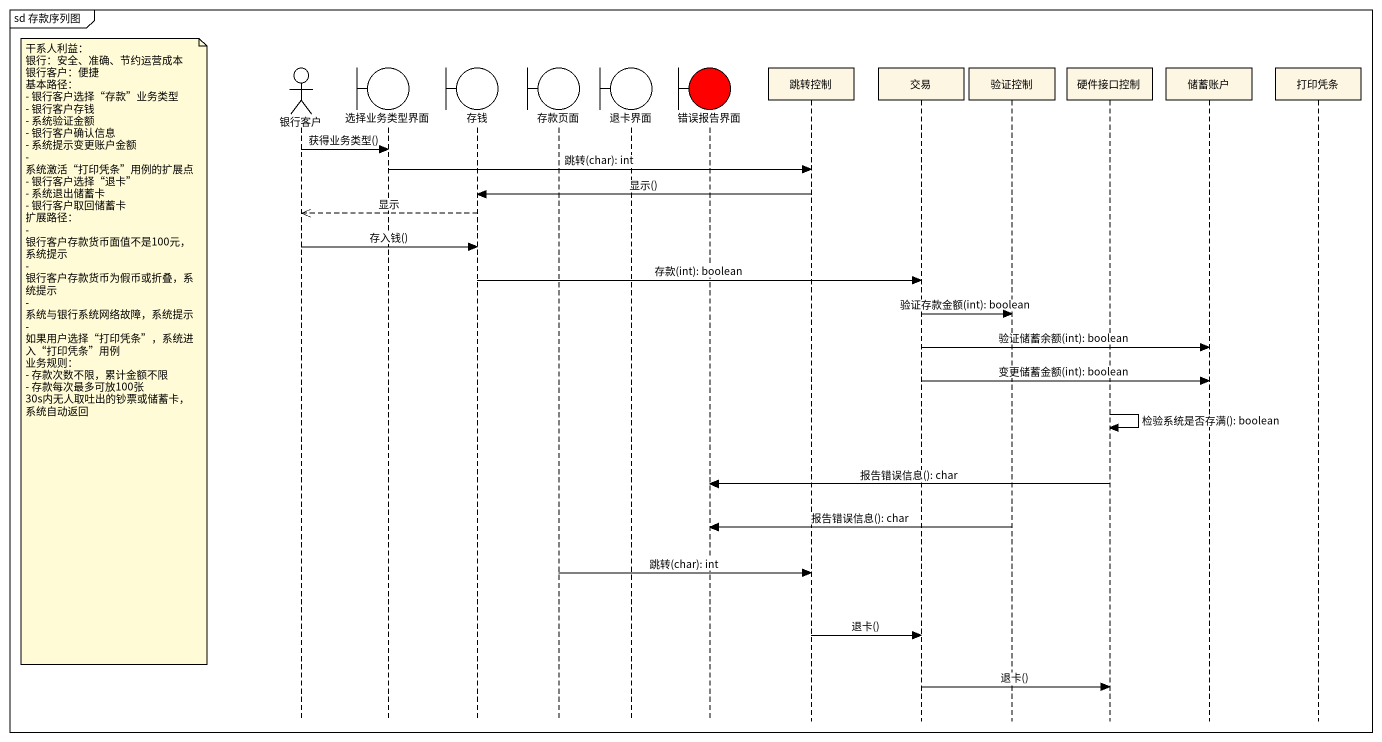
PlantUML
@startuml
mainframe sd 存款序列图
hide footbox
actor 银行客户
boundary 选择业务类型界面
boundary 存钱
boundary 存款页面
boundary 退卡界面
boundary 错误报告界面 #FF0000
participant 跳转控制
participant 交易
participant 验证控制
participant 硬件接口控制
participant 储蓄账户
participant 打印凭条

银行客户 -> 选择业务类型界面 : 获得业务类型()
选择业务类型界面 -> 跳转控制 : 跳转(char): int
跳转控制 -> 存钱 : 显示()
存钱 -->> 银行客户 : 显示
银行客户 -> 存钱 : 存入钱()
存钱 -> 交易 : 存款(int): boolean
交易 -> 验证控制 : 验证存款金额(int): boolean
交易 -> 储蓄账户 : 验证储蓄余额(int): boolean
note left of 银行客户
  干系人利益：
  银行：安全、准确、节约运营成本
  银行客户：便捷
  基本路径：
  - 银行客户选择“存款”业务类型
  - 银行客户存钱
  - 系统验证金额
  - 银行客户确认信息
  - 系统提示变更账户金额
  - 系统激活“打印凭条”用例的扩展点
  - 银行客户选择“退卡”
  - 系统退出储蓄卡
  - 银行客户取回储蓄卡
  扩展路径：
  - 银行客户存款货币面值不是100元，系统提示
  - 银行客户存款货币为假币或折叠，系统提示
  - 系统与银行系统网络故障，系统提示
  - 如果用户选择“打印凭条”，系统进入“打印凭条”用例
  业务规则：
  - 存款次数不限，累计金额不限
  - 存款每次最多可放100张
  30s内无人取吐出的钞票或储蓄卡，系统自动返回
end note
交易 -> 储蓄账户 : 变更储蓄金额(int): boolean
硬件接口控制 -> 硬件接口控制 : 检验系统是否存满(): boolean
硬件接口控制 -> 错误报告界面 : 报告错误信息(): char
验证控制 -> 错误报告界面 : 报告错误信息(): char
存款页面 -> 跳转控制 : 跳转(char): int
跳转控制 -> 交易 : 退卡()
交易 -> 硬件接口控制 : 退卡()
@enduml
